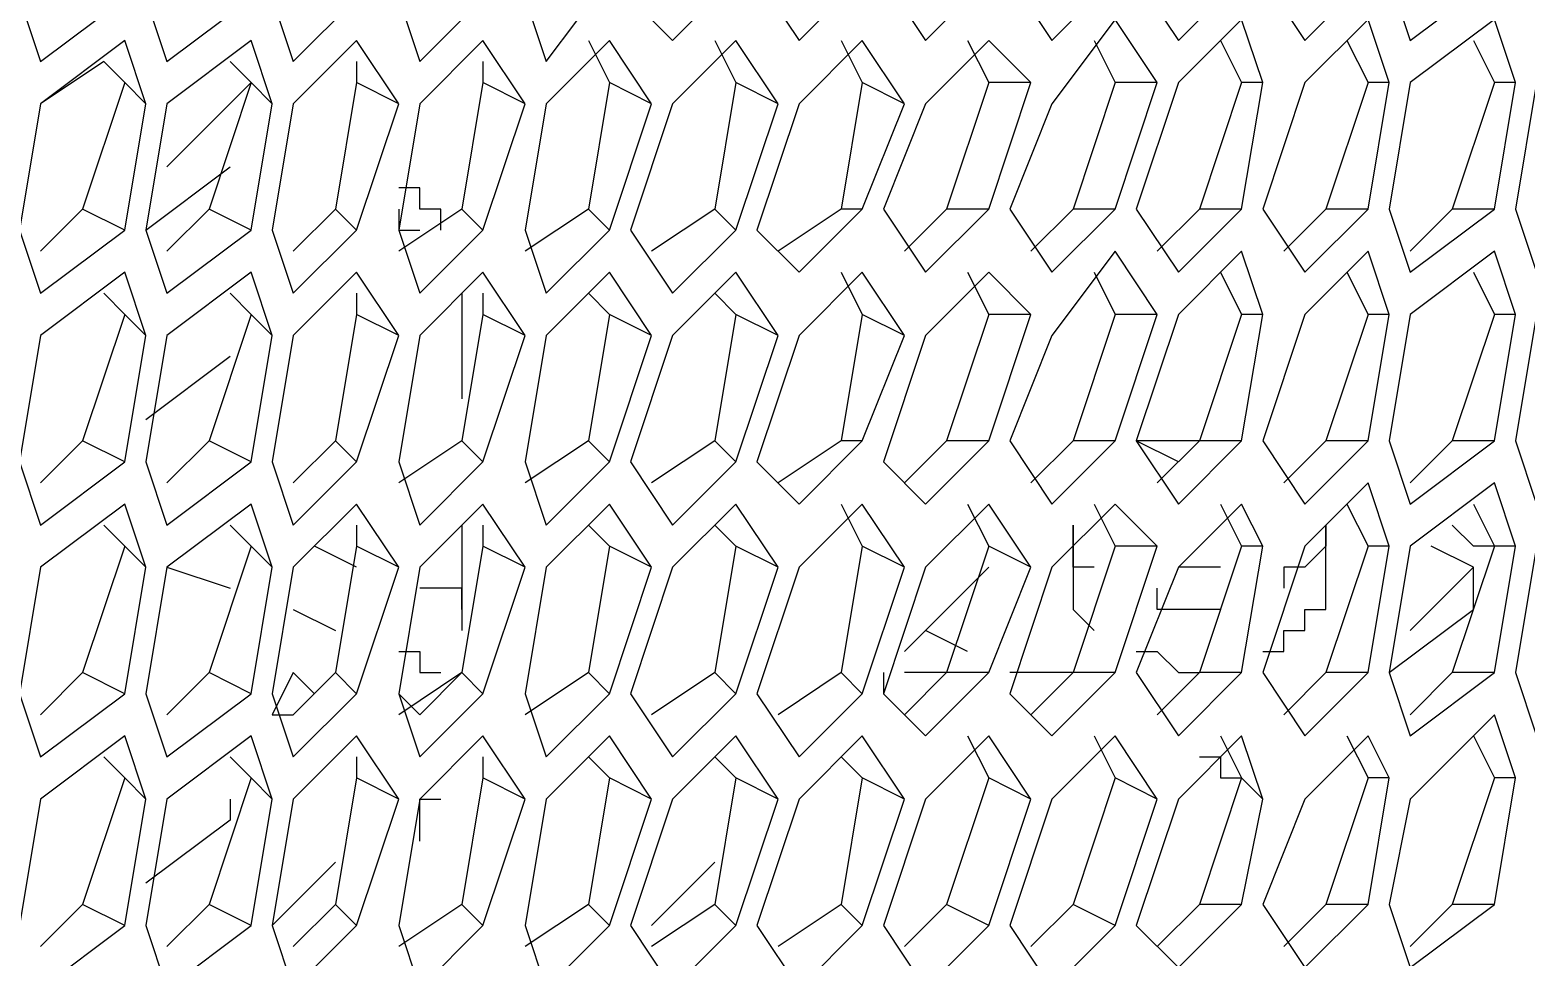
# Model space of a CAD drawing. Header units: millimetres. Extents: x 929 to 1725, y 58 to 532.
# Drawn here: x 1121.9 to 1130.21, y 421.36 to 426.51 of the extents above; entities that cross this region are included whole.
import ezdxf

# ---------------------------------------------------------------- set-up
doc = ezdxf.new("R2010")
doc.units = ezdxf.units.MM
doc.header["$MEASUREMENT"] = 0
doc.layers.add('TT-WIRE-EQPM', color=6, linetype='CONTINUOUS')

msp = doc.modelspace()

# ---------------------------------------------------------------- linework, layer by layer
at = {"layer": 'TT-WIRE-EQPM', "linetype": 'Continuous'}
for points in [[(1124.76928, 426.3365), (1125.1204, 426.80466)], [(1125.47153, 426.45354), (1125.82265, 426.80466)], [(1125.93969, 426.80466), (1126.17378, 426.45354)], [(1126.17378, 426.45354), (1126.5249, 426.80466)], [(1126.64194, 426.80466), (1126.87603, 426.45354)], [(1126.87603, 426.45354), (1127.22715, 426.80466)], [(1127.34419, 426.80466), (1127.57828, 426.45354)], [(1127.57828, 426.45354), (1127.9294, 426.80466)], [(1128.04644, 426.80466), (1128.28053, 426.45354)], [(1128.28053, 426.45354), (1128.63165, 426.80466)], [(1128.74869, 426.80466), (1128.98278, 426.45354)], [(1128.98278, 426.45354), (1129.3339, 426.80466)], [(1129.45094, 426.80466), (1129.56798, 426.45354)], [(1129.56798, 426.45354), (1130.03615, 426.80466)], [(1121.84324, 426.68762), (1121.96028, 426.3365)], [(1121.96028, 426.3365), (1122.42845, 426.68762)], [(1122.54549, 426.68762), (1122.66253, 426.3365)], [(1122.66253, 426.3365), (1123.1307, 426.68762)], [(1123.24774, 426.68762), (1123.36478, 426.3365)], [(1123.36478, 426.3365), (1123.7159, 426.68762)], [(1123.94999, 426.68762), (1124.06703, 426.3365)], [(1124.06703, 426.3365), (1124.41815, 426.68762)], [(1124.65224, 426.68762), (1124.76928, 426.3365)], [(1125.23744, 426.68762), (1125.47153, 426.45354)], [(1127.9294, 426.57058), (1127.57828, 426.10241)], [(1128.16348, 426.21945), (1127.9294, 426.57058)], [(1128.63165, 426.57058), (1128.28053, 426.21945)], [(1128.74869, 426.21945), (1128.63165, 426.57058)], [(1129.3339, 426.57058), (1128.98278, 426.21945)], [(1129.45094, 426.21945), (1129.3339, 426.57058)], [(1130.03615, 426.57058), (1129.56798, 426.21945)], [(1130.15319, 426.21945), (1130.03615, 426.57058)], [(1122.42845, 426.45354), (1121.96028, 426.10241)], [(1122.54549, 426.10241), (1122.42845, 426.45354)], [(1123.1307, 426.45354), (1122.66253, 426.10241)], [(1123.24774, 426.10241), (1123.1307, 426.45354)], [(1123.7159, 426.45354), (1123.36478, 426.10241)], [(1123.94999, 426.10241), (1123.7159, 426.45354)], [(1124.41815, 426.45354), (1124.06703, 426.10241)], [(1124.65224, 426.10241), (1124.41815, 426.45354)], [(1125.1204, 426.45354), (1124.76928, 426.10241)], [(1125.00336, 426.45354), (1125.1204, 426.21945)], [(1125.35449, 426.10241), (1125.1204, 426.45354)], [(1125.82265, 426.45354), (1125.47153, 426.10241)], [(1125.70561, 426.45354), (1125.82265, 426.21945)], [(1126.05674, 426.10241), (1125.82265, 426.45354)], [(1126.5249, 426.45354), (1126.17378, 426.10241)], [(1126.40786, 426.45354), (1126.5249, 426.21945)], [(1126.75899, 426.10241), (1126.5249, 426.45354)], [(1127.22715, 426.45354), (1126.87603, 426.10241)], [(1127.11011, 426.45354), (1127.22715, 426.21945)], [(1127.46123, 426.21945), (1127.22715, 426.45354)], [(1127.81236, 426.45354), (1127.9294, 426.21945)], [(1128.51461, 426.45354), (1128.63165, 426.21945)], [(1129.21686, 426.45354), (1129.3339, 426.21945)], [(1129.91911, 426.45354), (1130.03615, 426.21945)], [(1122.3114, 426.3365), (1121.96028, 426.10241)], [(1122.3114, 426.3365), (1122.42845, 426.21945)], [(1123.01365, 426.3365), (1123.1307, 426.21945)], [(1123.7159, 426.3365), (1123.7159, 426.21945)], [(1124.41815, 426.3365), (1124.41815, 426.21945)], [(1122.42845, 426.21945), (1122.19436, 425.5172)], [(1122.54549, 426.10241), (1122.42845, 426.21945)], [(1122.66253, 425.75129), (1123.1307, 426.21945)], [(1123.1307, 426.21945), (1122.89661, 425.5172)], [(1123.24774, 426.10241), (1123.1307, 426.21945)], [(1123.7159, 426.21945), (1123.59886, 425.5172)], [(1123.94999, 426.10241), (1123.7159, 426.21945)], [(1124.41815, 426.21945), (1124.30111, 425.5172)], [(1124.65224, 426.10241), (1124.41815, 426.21945)], [(1125.1204, 426.21945), (1125.00336, 425.5172)], [(1125.35449, 426.10241), (1125.1204, 426.21945)], [(1125.82265, 426.21945), (1125.70561, 425.5172)], [(1126.05674, 426.10241), (1125.82265, 426.21945)], [(1126.5249, 426.21945), (1126.40786, 425.5172)], [(1126.75899, 426.10241), (1126.5249, 426.21945)], [(1127.22715, 426.21945), (1126.99307, 425.5172)], [(1127.46123, 426.21945), (1127.22715, 426.21945)], [(1127.22715, 425.5172), (1127.46123, 426.21945)], [(1127.9294, 426.21945), (1127.69532, 425.5172)], [(1128.16348, 426.21945), (1127.9294, 426.21945)], [(1127.9294, 425.5172), (1128.16348, 426.21945)], [(1128.28053, 426.21945), (1128.04644, 425.5172)], [(1128.63165, 426.21945), (1128.39757, 425.5172)], [(1128.74869, 426.21945), (1128.63165, 426.21945)], [(1128.63165, 425.5172), (1128.74869, 426.21945)], [(1128.98278, 426.21945), (1128.74869, 425.5172)], [(1129.3339, 426.21945), (1129.09982, 425.5172)], [(1129.45094, 426.21945), (1129.3339, 426.21945)], [(1129.3339, 425.5172), (1129.45094, 426.21945)], [(1129.56798, 426.21945), (1129.45094, 425.5172)], [(1130.03615, 426.21945), (1129.80207, 425.5172)], [(1130.15319, 426.21945), (1130.03615, 426.21945)], [(1130.03615, 425.5172), (1130.15319, 426.21945)], [(1130.27023, 426.21945), (1130.15319, 425.5172)], [(1121.96028, 426.10241), (1121.84324, 425.40016)], [(1122.42845, 425.40016), (1122.54549, 426.10241)], [(1122.66253, 426.10241), (1122.54549, 425.40016)], [(1123.1307, 425.40016), (1123.24774, 426.10241)], [(1123.36478, 426.10241), (1123.24774, 425.40016)], [(1123.7159, 425.40016), (1123.94999, 426.10241)], [(1124.06703, 426.10241), (1123.94999, 425.40016)], [(1124.41815, 425.40016), (1124.65224, 426.10241)], [(1124.76928, 426.10241), (1124.65224, 425.40016)], [(1125.1204, 425.40016), (1125.35449, 426.10241)], [(1125.47153, 426.10241), (1125.23744, 425.40016)], [(1125.82265, 425.40016), (1126.05674, 426.10241)], [(1126.17378, 426.10241), (1125.93969, 425.40016)], [(1126.5249, 425.5172), (1126.75899, 426.10241)], [(1126.87603, 426.10241), (1126.64194, 425.5172)], [(1127.57828, 426.10241), (1127.34419, 425.5172)], [(1122.54549, 425.40016), (1123.01365, 425.75129)], [(1124.18407, 425.40016), (1124.18407, 425.40016), (1124.18407, 425.5172), (1124.06703, 425.5172), (1124.06703, 425.5172), (1124.06703, 425.63425), (1124.06703, 425.63425), (1124.06703, 425.63425), (1123.94999, 425.63425), (1123.94999, 425.63425), (1123.94999, 425.63425)], [(1122.19436, 425.5172), (1121.96028, 425.28312)], [(1122.42845, 425.40016), (1122.19436, 425.5172)], [(1122.89661, 425.5172), (1122.66253, 425.28312)], [(1123.1307, 425.40016), (1122.89661, 425.5172)], [(1123.59886, 425.5172), (1123.36478, 425.28312)], [(1123.7159, 425.40016), (1123.59886, 425.5172)], [(1124.30111, 425.5172), (1123.94999, 425.28312)], [(1123.94999, 425.5172), (1123.94999, 425.5172), (1123.94999, 425.5172), (1123.94999, 425.5172), (1123.94999, 425.40016), (1123.94999, 425.40016), (1123.94999, 425.40016), (1123.94999, 425.40016), (1123.94999, 425.40016), (1123.94999, 425.40016), (1123.94999, 425.40016)], [(1124.41815, 425.40016), (1124.30111, 425.5172)], [(1125.00336, 425.5172), (1124.65224, 425.28312)], [(1125.1204, 425.40016), (1125.00336, 425.5172)], [(1125.70561, 425.5172), (1125.35449, 425.28312)], [(1125.82265, 425.40016), (1125.70561, 425.5172)], [(1126.40786, 425.5172), (1126.05674, 425.28312)], [(1126.17378, 425.16608), (1126.5249, 425.5172)], [(1126.5249, 425.5172), (1126.40786, 425.5172)], [(1126.64194, 425.5172), (1126.87603, 425.16608)], [(1126.99307, 425.5172), (1126.75899, 425.28312)], [(1126.87603, 425.16608), (1127.22715, 425.5172)], [(1127.22715, 425.5172), (1126.99307, 425.5172)], [(1127.34419, 425.5172), (1127.57828, 425.16608)], [(1127.69532, 425.5172), (1127.46123, 425.28312)], [(1127.57828, 425.16608), (1127.9294, 425.5172)], [(1127.9294, 425.5172), (1127.69532, 425.5172)], [(1128.04644, 425.5172), (1128.28053, 425.16608)], [(1128.39757, 425.5172), (1128.16348, 425.28312)], [(1128.28053, 425.16608), (1128.63165, 425.5172)], [(1128.63165, 425.5172), (1128.39757, 425.5172)], [(1128.74869, 425.5172), (1128.98278, 425.16608)], [(1129.09982, 425.5172), (1128.86573, 425.28312)], [(1128.98278, 425.16608), (1129.3339, 425.5172)], [(1129.3339, 425.5172), (1129.09982, 425.5172)], [(1129.45094, 425.5172), (1129.56798, 425.16608)], [(1129.80207, 425.5172), (1129.56798, 425.28312)], [(1129.56798, 425.16608), (1130.03615, 425.5172)], [(1130.03615, 425.5172), (1129.80207, 425.5172)], [(1130.15319, 425.5172), (1130.27023, 425.16608)], [(1121.84324, 425.40016), (1121.96028, 425.04904)], [(1121.96028, 425.04904), (1122.42845, 425.40016)], [(1122.54549, 425.40016), (1122.66253, 425.04904)], [(1122.66253, 425.04904), (1123.1307, 425.40016)], [(1123.24774, 425.40016), (1123.36478, 425.04904)], [(1123.36478, 425.04904), (1123.7159, 425.40016)], [(1123.94999, 425.40016), (1124.06703, 425.04904)], [(1123.94999, 425.40016), (1124.06703, 425.40016)], [(1124.06703, 425.04904), (1124.41815, 425.40016)], [(1124.65224, 425.40016), (1124.76928, 425.04904)], [(1124.76928, 425.04904), (1125.1204, 425.40016)], [(1125.23744, 425.40016), (1125.47153, 425.04904)], [(1125.47153, 425.04904), (1125.82265, 425.40016)], [(1125.93969, 425.40016), (1126.17378, 425.16608)], [(1127.9294, 425.28312), (1127.57828, 424.81495)], [(1128.16348, 424.932), (1127.9294, 425.28312)], [(1128.63165, 425.28312), (1128.28053, 424.932)], [(1128.74869, 424.932), (1128.63165, 425.28312)], [(1129.3339, 425.28312), (1128.98278, 424.932)], [(1129.45094, 424.932), (1129.3339, 425.28312)], [(1130.03615, 425.28312), (1129.56798, 424.932)], [(1130.15319, 424.932), (1130.03615, 425.28312)], [(1122.42845, 425.16608), (1121.96028, 424.81495)], [(1122.54549, 424.81495), (1122.42845, 425.16608)], [(1123.1307, 425.16608), (1122.66253, 424.81495)], [(1123.24774, 424.81495), (1123.1307, 425.16608)], [(1123.7159, 425.16608), (1123.36478, 424.81495)], [(1123.94999, 424.81495), (1123.7159, 425.16608)], [(1124.41815, 425.16608), (1124.06703, 424.81495)], [(1124.65224, 424.81495), (1124.41815, 425.16608)], [(1125.1204, 425.16608), (1124.76928, 424.81495)], [(1125.35449, 424.81495), (1125.1204, 425.16608)], [(1125.82265, 425.16608), (1125.47153, 424.81495)], [(1126.05674, 424.81495), (1125.82265, 425.16608)], [(1126.5249, 425.16608), (1126.17378, 424.81495)], [(1126.40786, 425.16608), (1126.5249, 424.932)], [(1126.75899, 424.81495), (1126.5249, 425.16608)], [(1127.22715, 425.16608), (1126.87603, 424.81495)], [(1127.11011, 425.16608), (1127.22715, 424.932)], [(1127.46123, 424.932), (1127.22715, 425.16608)], [(1127.81236, 425.16608), (1127.9294, 424.932)], [(1128.51461, 425.16608), (1128.63165, 424.932)], [(1129.21686, 425.16608), (1129.3339, 424.932)], [(1129.91911, 425.16608), (1130.03615, 424.932)], [(1122.3114, 425.04904), (1122.42845, 424.932)], [(1123.01365, 425.04904), (1123.1307, 424.932)], [(1123.7159, 425.04904), (1123.7159, 424.932)], [(1124.30111, 425.04904), (1124.30111, 424.46383)], [(1124.41815, 425.04904), (1124.41815, 424.932)], [(1125.00336, 425.04904), (1125.1204, 424.932)], [(1125.70561, 425.04904), (1125.82265, 424.932)], [(1122.42845, 424.932), (1122.19436, 424.22975)], [(1122.54549, 424.81495), (1122.42845, 424.932)], [(1123.1307, 424.932), (1122.89661, 424.22975)], [(1123.24774, 424.81495), (1123.1307, 424.932)], [(1123.7159, 424.932), (1123.59886, 424.22975)], [(1123.94999, 424.81495), (1123.7159, 424.932)], [(1124.41815, 424.932), (1124.30111, 424.22975)], [(1124.65224, 424.81495), (1124.41815, 424.932)], [(1125.1204, 424.932), (1125.00336, 424.22975)], [(1125.35449, 424.81495), (1125.1204, 424.932)], [(1125.82265, 424.932), (1125.70561, 424.22975)], [(1126.05674, 424.81495), (1125.82265, 424.932)], [(1126.5249, 424.932), (1126.40786, 424.22975)], [(1126.75899, 424.81495), (1126.5249, 424.932)], [(1127.22715, 424.932), (1126.99307, 424.22975)], [(1127.46123, 424.932), (1127.22715, 424.932)], [(1127.22715, 424.22975), (1127.46123, 424.932)], [(1127.9294, 424.932), (1127.69532, 424.22975)], [(1128.16348, 424.932), (1127.9294, 424.932)], [(1127.9294, 424.22975), (1128.16348, 424.932)], [(1128.28053, 424.932), (1128.04644, 424.22975)], [(1128.63165, 424.932), (1128.39757, 424.22975)], [(1128.74869, 424.932), (1128.63165, 424.932)], [(1128.63165, 424.22975), (1128.74869, 424.932)], [(1128.98278, 424.932), (1128.74869, 424.22975)], [(1129.3339, 424.932), (1129.09982, 424.22975)], [(1129.45094, 424.932), (1129.3339, 424.932)], [(1129.3339, 424.22975), (1129.45094, 424.932)], [(1129.56798, 424.932), (1129.45094, 424.22975)], [(1130.03615, 424.932), (1129.80207, 424.22975)], [(1130.15319, 424.932), (1130.03615, 424.932)], [(1130.03615, 424.22975), (1130.15319, 424.932)], [(1130.27023, 424.932), (1130.15319, 424.22975)], [(1121.96028, 424.81495), (1121.84324, 424.1127)], [(1122.42845, 424.1127), (1122.54549, 424.81495)], [(1122.66253, 424.81495), (1122.54549, 424.1127)], [(1123.1307, 424.1127), (1123.24774, 424.81495)], [(1123.36478, 424.81495), (1123.24774, 424.1127)], [(1123.7159, 424.1127), (1123.94999, 424.81495)], [(1124.06703, 424.81495), (1123.94999, 424.1127)], [(1124.41815, 424.1127), (1124.65224, 424.81495)], [(1124.76928, 424.81495), (1124.65224, 424.1127)], [(1125.1204, 424.1127), (1125.35449, 424.81495)], [(1125.47153, 424.81495), (1125.23744, 424.1127)], [(1125.82265, 424.1127), (1126.05674, 424.81495)], [(1126.17378, 424.81495), (1125.93969, 424.1127)], [(1126.5249, 424.22975), (1126.75899, 424.81495)], [(1126.87603, 424.81495), (1126.64194, 424.1127)], [(1127.57828, 424.81495), (1127.34419, 424.22975)], [(1123.01365, 424.69791), (1122.54549, 424.34679)], [(1122.19436, 424.22975), (1121.96028, 423.99566)], [(1122.42845, 424.1127), (1122.19436, 424.22975)], [(1122.89661, 424.22975), (1122.66253, 423.99566)], [(1123.1307, 424.1127), (1122.89661, 424.22975)], [(1123.59886, 424.22975), (1123.36478, 423.99566)], [(1123.7159, 424.1127), (1123.59886, 424.22975)], [(1124.30111, 424.22975), (1123.94999, 423.99566)], [(1124.41815, 424.1127), (1124.30111, 424.22975)], [(1125.00336, 424.22975), (1124.65224, 423.99566)], [(1125.1204, 424.1127), (1125.00336, 424.22975)], [(1125.70561, 424.22975), (1125.35449, 423.99566)], [(1125.82265, 424.1127), (1125.70561, 424.22975)], [(1126.40786, 424.22975), (1126.05674, 423.99566)], [(1126.17378, 423.87862), (1126.5249, 424.22975)], [(1126.5249, 424.22975), (1126.40786, 424.22975)], [(1126.99307, 424.22975), (1126.75899, 423.99566)], [(1126.87603, 423.87862), (1127.22715, 424.22975)], [(1127.22715, 424.22975), (1126.99307, 424.22975)], [(1127.34419, 424.22975), (1127.57828, 423.87862)], [(1127.69532, 424.22975), (1127.46123, 423.99566)], [(1127.57828, 423.87862), (1127.9294, 424.22975)], [(1127.9294, 424.22975), (1127.69532, 424.22975)], [(1128.39757, 424.22975), (1128.04644, 424.22975)], [(1128.28053, 424.1127), (1128.04644, 424.22975)], [(1128.04644, 424.22975), (1128.28053, 423.87862)], [(1128.39757, 424.22975), (1128.16348, 423.99566)], [(1128.28053, 423.87862), (1128.63165, 424.22975)], [(1128.63165, 424.22975), (1128.39757, 424.22975)], [(1128.74869, 424.22975), (1128.98278, 423.87862)], [(1129.09982, 424.22975), (1128.86573, 423.99566)], [(1128.98278, 423.87862), (1129.3339, 424.22975)], [(1129.3339, 424.22975), (1129.09982, 424.22975)], [(1129.45094, 424.22975), (1129.56798, 423.87862)], [(1129.80207, 424.22975), (1129.56798, 423.99566)], [(1129.56798, 423.87862), (1130.03615, 424.22975)], [(1130.03615, 424.22975), (1129.80207, 424.22975)], [(1130.15319, 424.22975), (1130.27023, 423.87862)], [(1121.84324, 424.1127), (1121.96028, 423.76158)], [(1121.96028, 423.76158), (1122.42845, 424.1127)], [(1122.54549, 424.1127), (1122.66253, 423.76158)], [(1122.66253, 423.76158), (1123.1307, 424.1127)], [(1123.24774, 424.1127), (1123.36478, 423.76158)], [(1123.36478, 423.76158), (1123.7159, 424.1127)], [(1123.94999, 424.1127), (1124.06703, 423.76158)], [(1124.06703, 423.76158), (1124.41815, 424.1127)], [(1124.65224, 424.1127), (1124.76928, 423.76158)], [(1124.76928, 423.76158), (1125.1204, 424.1127)], [(1125.23744, 424.1127), (1125.47153, 423.76158)], [(1125.47153, 423.76158), (1125.82265, 424.1127)], [(1125.93969, 424.1127), (1126.17378, 423.87862)], [(1126.64194, 424.1127), (1126.87603, 423.87862)], [(1129.3339, 423.99566), (1128.98278, 423.64454)], [(1129.45094, 423.64454), (1129.3339, 423.99566)], [(1130.03615, 423.99566), (1129.56798, 423.64454)], [(1130.15319, 423.64454), (1130.03615, 423.99566)], [(1122.42845, 423.87862), (1121.96028, 423.5275)], [(1122.54549, 423.5275), (1122.42845, 423.87862)], [(1123.1307, 423.87862), (1122.66253, 423.5275)], [(1123.24774, 423.5275), (1123.1307, 423.87862)], [(1123.7159, 423.87862), (1123.36478, 423.5275)], [(1123.94999, 423.5275), (1123.7159, 423.87862)], [(1124.41815, 423.87862), (1124.06703, 423.5275)], [(1124.65224, 423.5275), (1124.41815, 423.87862)], [(1125.1204, 423.87862), (1124.76928, 423.5275)], [(1125.35449, 423.5275), (1125.1204, 423.87862)], [(1125.82265, 423.87862), (1125.47153, 423.5275)], [(1126.05674, 423.5275), (1125.82265, 423.87862)], [(1126.5249, 423.87862), (1126.17378, 423.5275)], [(1126.40786, 423.87862), (1126.5249, 423.64454)], [(1126.75899, 423.5275), (1126.5249, 423.87862)], [(1127.22715, 423.87862), (1126.87603, 423.5275)], [(1127.11011, 423.87862), (1127.22715, 423.64454)], [(1127.46123, 423.5275), (1127.22715, 423.87862)], [(1127.9294, 423.87862), (1127.57828, 423.5275)], [(1127.81236, 423.87862), (1127.9294, 423.64454)], [(1128.16348, 423.64454), (1127.9294, 423.87862)], [(1128.63165, 423.87862), (1128.28053, 423.5275)], [(1128.51461, 423.87862), (1128.63165, 423.64454)], [(1128.74869, 423.64454), (1128.63165, 423.87862)], [(1129.21686, 423.87862), (1129.3339, 423.64454)], [(1129.91911, 423.87862), (1130.03615, 423.64454)], [(1122.3114, 423.76158), (1122.42845, 423.64454)], [(1123.01365, 423.76158), (1123.1307, 423.64454)], [(1123.7159, 423.76158), (1123.7159, 423.64454)], [(1124.30111, 423.76158), (1124.30111, 423.17637)], [(1124.41815, 423.76158), (1124.41815, 423.64454)], [(1125.00336, 423.76158), (1125.1204, 423.64454)], [(1125.70561, 423.76158), (1125.82265, 423.64454)], [(1127.69532, 423.76158), (1127.69532, 423.41045)], [(1127.81236, 423.5275), (1127.81236, 423.5275), (1127.81236, 423.5275), (1127.81236, 423.5275), (1127.81236, 423.5275), (1127.69532, 423.5275), (1127.69532, 423.64454), (1127.69532, 423.64454), (1127.69532, 423.64454), (1127.69532, 423.64454), (1127.69532, 423.76158)], [(1129.09982, 423.76158), (1129.09982, 423.76158), (1129.09982, 423.64454), (1129.09982, 423.64454), (1129.09982, 423.64454), (1129.09982, 423.64454), (1129.09982, 423.64454), (1128.98278, 423.5275), (1128.98278, 423.5275), (1128.98278, 423.5275), (1128.98278, 423.5275), (1128.98278, 423.5275), (1128.98278, 423.5275), (1128.98278, 423.5275), (1128.98278, 423.5275), (1128.98278, 423.5275), (1128.98278, 423.5275), (1128.98278, 423.5275), (1128.86573, 423.5275), (1128.86573, 423.5275), (1128.86573, 423.41045)], [(1129.09982, 423.41045), (1129.09982, 423.76158)], [(1129.91911, 423.64454), (1129.80207, 423.76158)], [(1122.42845, 423.64454), (1122.19436, 422.94229)], [(1122.54549, 423.5275), (1122.42845, 423.64454)], [(1123.1307, 423.64454), (1122.89661, 422.94229)], [(1123.24774, 423.5275), (1123.1307, 423.64454)], [(1123.7159, 423.5275), (1123.48182, 423.64454)], [(1123.7159, 423.64454), (1123.59886, 422.94229)], [(1123.94999, 423.5275), (1123.7159, 423.64454)], [(1124.41815, 423.64454), (1124.30111, 422.94229)], [(1124.65224, 423.5275), (1124.41815, 423.64454)], [(1125.1204, 423.64454), (1125.00336, 422.94229)], [(1125.35449, 423.5275), (1125.1204, 423.64454)], [(1125.82265, 423.64454), (1125.70561, 422.94229)], [(1126.05674, 423.5275), (1125.82265, 423.64454)], [(1126.5249, 423.64454), (1126.40786, 422.94229)], [(1126.75899, 423.5275), (1126.5249, 423.64454)], [(1127.22715, 423.64454), (1126.99307, 422.94229)], [(1127.46123, 423.5275), (1127.22715, 423.64454)], [(1127.9294, 423.64454), (1127.69532, 422.94229)], [(1128.16348, 423.64454), (1127.9294, 423.64454)], [(1127.9294, 422.94229), (1128.16348, 423.64454)], [(1128.63165, 423.64454), (1128.39757, 422.94229)], [(1128.74869, 423.64454), (1128.63165, 423.64454)], [(1128.63165, 422.94229), (1128.74869, 423.64454)], [(1128.98278, 423.64454), (1128.74869, 422.94229)], [(1129.3339, 423.64454), (1129.09982, 422.94229)], [(1129.45094, 423.64454), (1129.3339, 423.64454)], [(1129.3339, 422.94229), (1129.45094, 423.64454)], [(1129.56798, 423.64454), (1129.45094, 422.94229)], [(1129.91911, 423.5275), (1129.68503, 423.64454)], [(1130.03615, 423.64454), (1129.80207, 422.94229)], [(1130.03615, 423.64454), (1129.91911, 423.64454), (1129.91911, 423.64454), (1129.91911, 423.64454), (1129.91911, 423.64454), (1129.91911, 423.64454), (1129.91911, 423.64454), (1129.91911, 423.64454), (1129.91911, 423.64454), (1129.91911, 423.64454), (1129.91911, 423.64454)], [(1130.15319, 423.64454), (1130.03615, 423.64454)], [(1130.03615, 422.94229), (1130.15319, 423.64454)], [(1130.27023, 423.64454), (1130.15319, 422.94229)], [(1121.96028, 423.5275), (1121.84324, 422.82525)], [(1122.42845, 422.82525), (1122.54549, 423.5275)], [(1122.66253, 423.5275), (1122.54549, 422.82525)], [(1122.66253, 423.5275), (1123.01365, 423.41045)], [(1123.1307, 422.82525), (1123.24774, 423.5275)], [(1123.36478, 423.5275), (1123.24774, 422.82525)], [(1123.7159, 422.82525), (1123.94999, 423.5275)], [(1124.06703, 423.5275), (1123.94999, 422.82525)], [(1124.41815, 422.82525), (1124.65224, 423.5275)], [(1124.76928, 423.5275), (1124.65224, 422.82525)], [(1125.1204, 422.82525), (1125.35449, 423.5275)], [(1125.47153, 423.5275), (1125.23744, 422.82525)], [(1125.82265, 422.82525), (1126.05674, 423.5275)], [(1126.17378, 423.5275), (1125.93969, 422.82525)], [(1126.5249, 422.82525), (1126.75899, 423.5275)], [(1126.87603, 423.5275), (1126.64194, 422.82525)], [(1127.22715, 423.5275), (1126.87603, 423.17637), (1126.87603, 423.17637)], [(1127.22715, 422.94229), (1127.46123, 423.5275)], [(1127.57828, 423.5275), (1127.34419, 422.82525)], [(1128.28053, 423.5275), (1128.04644, 422.94229)], [(1128.51461, 423.5275), (1128.51461, 423.5275), (1128.51461, 423.5275), (1128.51461, 423.5275), (1128.39757, 423.5275), (1128.39757, 423.5275), (1128.39757, 423.5275), (1128.28053, 423.5275), (1128.28053, 423.5275), (1128.28053, 423.5275), (1128.28053, 423.5275)], [(1129.91911, 423.5275), (1129.56798, 423.17637)], [(1129.91911, 423.29341), (1129.91911, 423.5275)], [(1124.30111, 423.29341), (1124.30111, 423.29341), (1124.30111, 423.29341), (1124.30111, 423.29341), (1124.30111, 423.41045), (1124.18407, 423.41045), (1124.18407, 423.41045), (1124.18407, 423.41045), (1124.06703, 423.41045), (1124.06703, 423.41045), (1124.06703, 423.41045)], [(1127.69532, 423.41045), (1127.69532, 423.41045), (1127.69532, 423.29341), (1127.69532, 423.29341), (1127.69532, 423.29341), (1127.69532, 423.29341), (1127.69532, 423.29341), (1127.69532, 423.29341), (1127.81236, 423.17637), (1127.81236, 423.17637), (1127.81236, 423.17637)], [(1128.51461, 423.29341), (1128.51461, 423.29341), (1128.51461, 423.29341), (1128.39757, 423.29341), (1128.39757, 423.29341), (1128.39757, 423.29341), (1128.28053, 423.29341), (1128.28053, 423.29341), (1128.28053, 423.29341), (1128.16348, 423.29341), (1128.16348, 423.41045)], [(1128.74869, 423.05933), (1128.86573, 423.05933), (1128.86573, 423.05933), (1128.86573, 423.05933), (1128.86573, 423.05933), (1128.86573, 423.17637), (1128.86573, 423.17637), (1128.98278, 423.17637), (1128.98278, 423.17637), (1128.98278, 423.17637), (1128.98278, 423.17637), (1128.98278, 423.17637), (1128.98278, 423.17637), (1128.98278, 423.29341), (1129.09982, 423.29341), (1129.09982, 423.29341), (1129.09982, 423.29341), (1129.09982, 423.29341), (1129.09982, 423.29341), (1129.09982, 423.41045), (1129.09982, 423.41045)], [(1123.36478, 423.29341), (1123.59886, 423.17637)], [(1129.45094, 422.94229), (1129.91911, 423.29341)], [(1126.87603, 423.17637), (1126.75899, 423.05933)], [(1127.11011, 423.05933), (1126.87603, 423.17637)], [(1123.94999, 423.05933), (1123.94999, 423.05933), (1124.06703, 423.05933), (1124.06703, 423.05933), (1124.06703, 422.94229), (1124.06703, 422.94229), (1124.18407, 422.94229), (1124.18407, 422.94229), (1124.18407, 422.94229), (1124.18407, 422.94229), (1124.18407, 422.94229)], [(1128.04644, 423.05933), (1128.16348, 423.05933), (1128.16348, 423.05933), (1128.16348, 423.05933), (1128.16348, 423.05933), (1128.28053, 422.94229), (1128.28053, 422.94229), (1128.28053, 422.94229), (1128.39757, 422.94229), (1128.39757, 422.94229), (1128.39757, 422.94229)], [(1122.19436, 422.94229), (1121.96028, 422.70821)], [(1122.42845, 422.82525), (1122.19436, 422.94229)], [(1122.89661, 422.94229), (1122.66253, 422.70821)], [(1123.1307, 422.82525), (1122.89661, 422.94229)], [(1123.36478, 422.94229), (1123.24774, 422.70821)], [(1123.59886, 422.94229), (1123.36478, 422.70821)], [(1123.36478, 422.94229), (1123.48182, 422.82525)], [(1123.7159, 422.82525), (1123.59886, 422.94229)], [(1124.30111, 422.94229), (1123.94999, 422.70821)], [(1124.30111, 422.94229), (1124.06703, 422.70821)], [(1124.41815, 422.82525), (1124.30111, 422.94229)], [(1125.00336, 422.94229), (1124.65224, 422.70821)], [(1125.1204, 422.82525), (1125.00336, 422.94229)], [(1125.70561, 422.94229), (1125.35449, 422.70821)], [(1125.82265, 422.82525), (1125.70561, 422.94229)], [(1126.40786, 422.94229), (1126.05674, 422.70821)], [(1126.5249, 422.82525), (1126.40786, 422.94229)], [(1126.64194, 422.94229), (1126.64194, 422.82525)], [(1126.99307, 422.94229), (1126.75899, 422.94229)], [(1126.99307, 422.94229), (1126.75899, 422.70821)], [(1126.87603, 422.59116), (1127.22715, 422.94229)], [(1127.22715, 422.94229), (1126.99307, 422.94229)], [(1127.69532, 422.94229), (1127.34419, 422.94229)], [(1127.69532, 422.94229), (1127.46123, 422.70821)], [(1127.57828, 422.59116), (1127.9294, 422.94229)], [(1127.9294, 422.94229), (1127.69532, 422.94229)], [(1128.04644, 422.94229), (1128.28053, 422.59116)], [(1128.39757, 422.94229), (1128.16348, 422.70821)], [(1128.28053, 422.59116), (1128.63165, 422.94229)], [(1128.63165, 422.94229), (1128.39757, 422.94229)], [(1128.74869, 422.94229), (1128.98278, 422.59116)], [(1129.09982, 422.94229), (1128.86573, 422.70821)], [(1128.98278, 422.59116), (1129.3339, 422.94229)], [(1129.3339, 422.94229), (1129.09982, 422.94229)], [(1129.45094, 422.94229), (1129.56798, 422.59116)], [(1129.80207, 422.94229), (1129.56798, 422.70821)], [(1129.56798, 422.59116), (1130.03615, 422.94229)], [(1130.03615, 422.94229), (1129.80207, 422.94229)], [(1130.15319, 422.94229), (1130.27023, 422.59116)], [(1121.84324, 422.82525), (1121.96028, 422.47412)], [(1121.96028, 422.47412), (1122.42845, 422.82525)], [(1122.54549, 422.82525), (1122.66253, 422.47412)], [(1122.66253, 422.47412), (1123.1307, 422.82525)], [(1123.24774, 422.82525), (1123.36478, 422.47412)], [(1123.36478, 422.47412), (1123.7159, 422.82525)], [(1123.94999, 422.82525), (1124.06703, 422.47412)], [(1123.94999, 422.82525), (1124.06703, 422.70821)], [(1124.06703, 422.47412), (1124.41815, 422.82525)], [(1124.65224, 422.82525), (1124.76928, 422.47412)], [(1124.76928, 422.47412), (1125.1204, 422.82525)], [(1125.23744, 422.82525), (1125.47153, 422.47412)], [(1125.47153, 422.47412), (1125.82265, 422.82525)], [(1125.93969, 422.82525), (1126.17378, 422.47412)], [(1126.17378, 422.47412), (1126.5249, 422.82525)], [(1126.64194, 422.82525), (1126.87603, 422.59116)], [(1127.34419, 422.82525), (1127.57828, 422.59116)], [(1123.24774, 422.70821), (1123.36478, 422.70821)], [(1130.03615, 422.70821), (1129.56798, 422.24004)], [(1130.15319, 422.35708), (1130.03615, 422.70821)], [(1122.42845, 422.59116), (1121.96028, 422.24004)], [(1122.54549, 422.24004), (1122.42845, 422.59116)], [(1123.1307, 422.59116), (1122.66253, 422.24004)], [(1123.24774, 422.24004), (1123.1307, 422.59116)], [(1123.7159, 422.59116), (1123.36478, 422.24004)], [(1123.94999, 422.24004), (1123.7159, 422.59116)], [(1124.41815, 422.59116), (1124.06703, 422.24004)], [(1124.65224, 422.24004), (1124.41815, 422.59116)], [(1125.1204, 422.59116), (1124.76928, 422.24004)], [(1125.35449, 422.24004), (1125.1204, 422.59116)], [(1125.82265, 422.59116), (1125.47153, 422.24004)], [(1126.05674, 422.24004), (1125.82265, 422.59116)], [(1126.5249, 422.59116), (1126.17378, 422.24004)], [(1126.75899, 422.24004), (1126.5249, 422.59116)], [(1127.22715, 422.59116), (1126.87603, 422.24004)], [(1127.11011, 422.59116), (1127.22715, 422.35708)], [(1127.46123, 422.24004), (1127.22715, 422.59116)], [(1127.9294, 422.59116), (1127.57828, 422.24004)], [(1127.81236, 422.59116), (1127.9294, 422.35708)], [(1128.16348, 422.24004), (1127.9294, 422.59116)], [(1128.63165, 422.59116), (1128.28053, 422.24004)], [(1128.51461, 422.59116), (1128.63165, 422.35708)], [(1128.74869, 422.24004), (1128.63165, 422.59116)], [(1129.3339, 422.59116), (1128.98278, 422.24004)], [(1129.21686, 422.59116), (1129.3339, 422.35708)], [(1129.45094, 422.35708), (1129.3339, 422.59116)], [(1129.91911, 422.59116), (1130.03615, 422.35708)], [(1122.3114, 422.47412), (1122.42845, 422.35708)], [(1123.01365, 422.47412), (1123.1307, 422.35708)], [(1123.7159, 422.47412), (1123.7159, 422.35708)], [(1124.41815, 422.47412), (1124.41815, 422.35708)], [(1125.00336, 422.47412), (1125.1204, 422.35708)], [(1125.70561, 422.47412), (1125.82265, 422.35708)], [(1126.40786, 422.47412), (1126.5249, 422.35708)], [(1128.39757, 422.47412), (1128.39757, 422.47412), (1128.39757, 422.47412), (1128.39757, 422.47412), (1128.51461, 422.47412), (1128.51461, 422.35708), (1128.51461, 422.35708), (1128.51461, 422.35708), (1128.51461, 422.35708), (1128.51461, 422.35708), (1128.63165, 422.35708)], [(1122.42845, 422.35708), (1122.19436, 421.65483)], [(1122.54549, 422.24004), (1122.42845, 422.35708)], [(1123.1307, 422.35708), (1122.89661, 421.65483)], [(1123.24774, 422.24004), (1123.1307, 422.35708)], [(1123.7159, 422.35708), (1123.59886, 421.65483)], [(1123.94999, 422.24004), (1123.7159, 422.35708)], [(1124.41815, 422.35708), (1124.30111, 421.65483)], [(1124.65224, 422.24004), (1124.41815, 422.35708)], [(1125.1204, 422.35708), (1125.00336, 421.65483)], [(1125.35449, 422.24004), (1125.1204, 422.35708)], [(1125.82265, 422.35708), (1125.70561, 421.65483)], [(1126.05674, 422.24004), (1125.82265, 422.35708)], [(1126.5249, 422.35708), (1126.40786, 421.65483)], [(1126.75899, 422.24004), (1126.5249, 422.35708)], [(1127.22715, 422.35708), (1126.99307, 421.65483)], [(1127.46123, 422.24004), (1127.22715, 422.35708)], [(1127.9294, 422.35708), (1127.69532, 421.65483)], [(1128.16348, 422.24004), (1127.9294, 422.35708)], [(1128.63165, 422.35708), (1128.39757, 421.65483)], [(1128.74869, 422.24004), (1128.63165, 422.35708)], [(1129.3339, 422.35708), (1129.09982, 421.65483)], [(1129.45094, 422.35708), (1129.3339, 422.35708)], [(1129.3339, 421.65483), (1129.45094, 422.35708)], [(1130.03615, 422.35708), (1129.80207, 421.65483)], [(1130.15319, 422.35708), (1130.03615, 422.35708)], [(1130.03615, 421.65483), (1130.15319, 422.35708)], [(1121.96028, 422.24004), (1121.84324, 421.53779)], [(1122.42845, 421.53779), (1122.54549, 422.24004)], [(1122.66253, 422.24004), (1122.54549, 421.53779)], [(1123.01365, 422.24004), (1123.01365, 422.24004), (1123.01365, 422.24004), (1123.01365, 422.24004), (1123.01365, 422.24004), (1123.01365, 422.24004), (1123.01365, 422.24004), (1123.01365, 422.24004), (1123.01365, 422.123), (1123.01365, 422.123), (1123.01365, 422.123)], [(1123.1307, 421.53779), (1123.24774, 422.24004)], [(1123.36478, 422.24004), (1123.24774, 421.53779)], [(1123.7159, 421.53779), (1123.94999, 422.24004)], [(1124.06703, 422.24004), (1123.94999, 421.53779)], [(1124.06703, 422.00596), (1124.06703, 422.00596), (1124.06703, 422.00596), (1124.06703, 422.123), (1124.06703, 422.123), (1124.06703, 422.123), (1124.06703, 422.123), (1124.06703, 422.24004), (1124.06703, 422.24004), (1124.06703, 422.24004), (1124.18407, 422.24004)], [(1124.41815, 421.53779), (1124.65224, 422.24004)], [(1124.76928, 422.24004), (1124.65224, 421.53779)], [(1125.1204, 421.53779), (1125.35449, 422.24004)], [(1125.47153, 422.24004), (1125.23744, 421.53779)], [(1125.82265, 421.53779), (1126.05674, 422.24004)], [(1126.17378, 422.24004), (1125.93969, 421.53779)], [(1126.5249, 421.53779), (1126.75899, 422.24004)], [(1126.87603, 422.24004), (1126.64194, 421.53779)], [(1127.22715, 421.53779), (1127.46123, 422.24004)], [(1127.57828, 422.24004), (1127.34419, 421.53779)], [(1127.9294, 421.53779), (1128.16348, 422.24004)], [(1128.28053, 422.24004), (1128.04644, 421.53779)], [(1128.63165, 421.65483), (1128.74869, 422.24004)], [(1128.98278, 422.24004), (1128.74869, 421.65483)], [(1129.56798, 422.24004), (1129.45094, 421.65483)], [(1123.01365, 422.123), (1122.54549, 421.77187)], [(1123.24774, 421.53779), (1123.59886, 421.88891)], [(1125.70561, 421.88891), (1125.35449, 421.53779)], [(1122.19436, 421.65483), (1121.96028, 421.42075)], [(1122.42845, 421.53779), (1122.19436, 421.65483)], [(1122.89661, 421.65483), (1122.66253, 421.42075)], [(1123.1307, 421.53779), (1122.89661, 421.65483)], [(1123.59886, 421.65483), (1123.36478, 421.42075)], [(1123.7159, 421.53779), (1123.59886, 421.65483)], [(1124.30111, 421.65483), (1123.94999, 421.42075)], [(1124.41815, 421.53779), (1124.30111, 421.65483)], [(1125.00336, 421.65483), (1124.65224, 421.42075)], [(1125.1204, 421.53779), (1125.00336, 421.65483)], [(1125.70561, 421.65483), (1125.35449, 421.42075)], [(1125.82265, 421.53779), (1125.70561, 421.65483)], [(1126.40786, 421.65483), (1126.05674, 421.42075)], [(1126.5249, 421.53779), (1126.40786, 421.65483)], [(1126.99307, 421.65483), (1126.75899, 421.42075)], [(1127.22715, 421.53779), (1126.99307, 421.65483)], [(1127.69532, 421.65483), (1127.46123, 421.42075)], [(1127.9294, 421.53779), (1127.69532, 421.65483)], [(1128.39757, 421.65483), (1128.16348, 421.42075)], [(1128.28053, 421.30371), (1128.63165, 421.65483)], [(1128.63165, 421.65483), (1128.39757, 421.65483)], [(1128.74869, 421.65483), (1128.98278, 421.30371)], [(1129.09982, 421.65483), (1128.86573, 421.42075)], [(1128.98278, 421.30371), (1129.3339, 421.65483)], [(1129.3339, 421.65483), (1129.09982, 421.65483)], [(1129.45094, 421.65483), (1129.56798, 421.30371)], [(1129.80207, 421.65483), (1129.56798, 421.42075)], [(1129.56798, 421.30371), (1130.03615, 421.65483)], [(1130.03615, 421.65483), (1129.80207, 421.65483)], [(1121.96028, 421.18666), (1122.42845, 421.53779)], [(1122.54549, 421.53779), (1122.66253, 421.18666)], [(1122.66253, 421.18666), (1123.1307, 421.53779)], [(1123.24774, 421.53779), (1123.36478, 421.18666)], [(1123.36478, 421.18666), (1123.7159, 421.53779)], [(1123.94999, 421.53779), (1124.06703, 421.18666)], [(1124.06703, 421.18666), (1124.41815, 421.53779)], [(1124.65224, 421.53779), (1124.76928, 421.18666)], [(1124.76928, 421.18666), (1125.1204, 421.53779)], [(1125.23744, 421.53779), (1125.47153, 421.18666)], [(1125.47153, 421.18666), (1125.82265, 421.53779)], [(1125.93969, 421.53779), (1126.17378, 421.18666)], [(1126.17378, 421.18666), (1126.5249, 421.53779)], [(1126.64194, 421.53779), (1126.87603, 421.18666)], [(1126.87603, 421.18666), (1127.22715, 421.53779)], [(1127.34419, 421.53779), (1127.57828, 421.18666)], [(1127.57828, 421.18666), (1127.9294, 421.53779)], [(1128.04644, 421.53779), (1128.28053, 421.30371)]]:
    msp.add_lwpolyline(points, dxfattribs=at)

doc.saveas('drawing.dxf')
